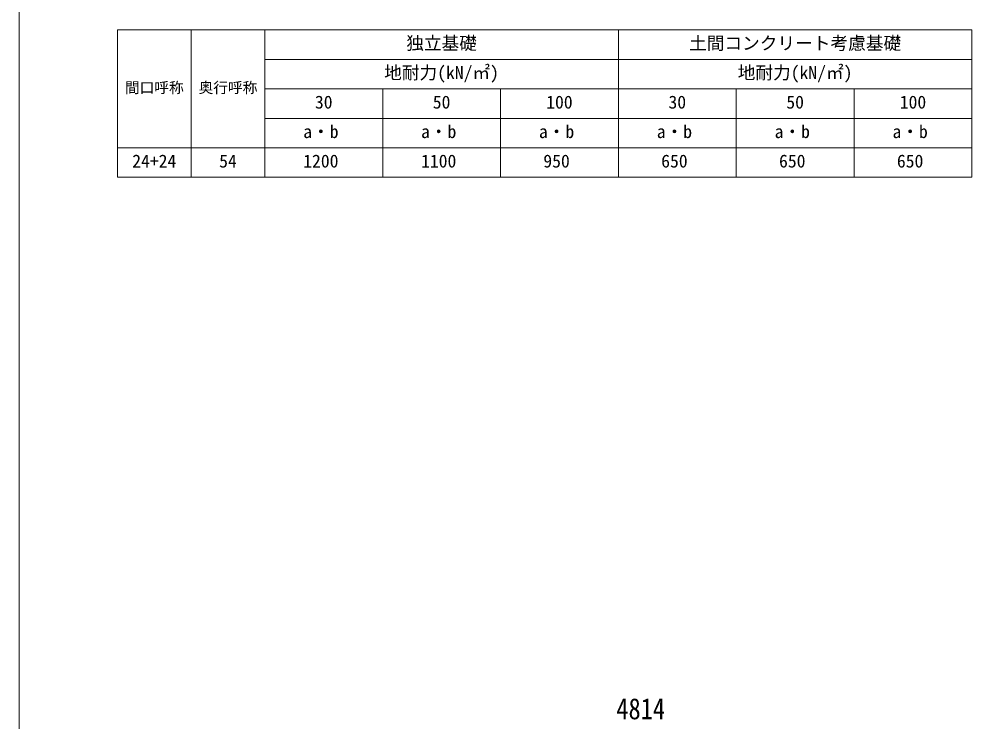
# Model space of a CAD drawing. Units: millimetres on the paper, enlarged 35 times, with parts at other scales. Extents: x -9783 to 33612, y -6828 to 13249.
# Drawn here: x -9783 to -2237, y 220 to 5785 of the extents above; entities that cross this region are included whole.
import ezdxf
from ezdxf.enums import TextEntityAlignment as Align

# ---------------------------------------------------------------- set-up
doc = ezdxf.new("R2010")
doc.units = ezdxf.units.MM
doc.header["$LTSCALE"] = 35
for name, color, linetype, lineweight in [('0-A_寸法', 6, 'Continuous', 9), ('1-F', 7, 'Continuous', 18), ('F-0_240', 7, 'Continuous', 9)]:
    doc.layers.add(name, color=color, linetype=linetype, lineweight=lineweight)
doc.styles.add('ＭＳ ゴシック', font='')
doc.styles.get('ＭＳ ゴシック').set_extended_font_data('MS Gothic')

msp = doc.modelspace()

# ---------------------------------------------------------------- linework, layer by layer
at = {"layer": '1-F'}
for p, q in [((-9003.3, 5699.12), (-2236.63, 5699.12)), ((-9003.3, 5699.12), (-9003.3, 4532.45)), ((-8419.96, 5699.12), (-8419.96, 4532.45)), ((-5036.63, 5699.12), (-5036.63, 4532.45)), ((-7836.63, 5465.79), (-2236.63, 5465.79)), ((-7836.63, 5232.45), (-2236.63, 5232.45)), ((-4103.3, 5232.45), (-4103.3, 4532.45)), ((-7836.63, 4999.12), (-2236.63, 4999.12))]:
    msp.add_line(p, q, dxfattribs=at)
for points in [[(-7836.63, 5699.12), (-7836.63, 5465.79), (-7836.63, 4765.79), (-7836.63, 4532.45)], [(-2236.63, 5699.12), (-2236.63, 4999.12), (-2236.63, 4532.45)], [(-6903.3, 5232.45), (-6903.3, 4999.12), (-6903.3, 4532.45)], [(-5969.96, 5232.45), (-5969.96, 4999.12), (-5969.96, 4532.45)], [(-3169.96, 5232.45), (-3169.96, 4765.79), (-3169.96, 4532.45)], [(-9003.3, 4765.79), (-7836.63, 4765.79), (-2236.63, 4765.79)], [(-9003.3, 4532.45), (-8419.96, 4532.45), (-5036.63, 4532.45), (-3169.96, 4532.45), (-2236.63, 4532.45)]]:
    msp.add_lwpolyline(points, dxfattribs=at)
at = {"layer": 'F-0_240', "color": 5}
msp.add_line((-9783.03, 6751.9), (-9783.03, -6828.1), dxfattribs=at)

# ---------------------------------------------------------------- texts
at = {"layer": '0-A_寸法', "color": 7, "style": 'ＭＳ ゴシック', "width": 0.85}
msp.add_text('4814', height=166.8, dxfattribs=at).set_placement((-5052.85, 191.09), align=Align.BOTTOM_LEFT)
at = {"layer": '1-F', "style": 'ＭＳ ゴシック'}
for s, height, p in [('独立基礎', 102.6, (-6716.63, 5512.45)), ('土間コンクリート考慮基礎', 102.6, (-4476.63, 5512.45)), ('地耐力(kN/㎡)', 102.6, (-6891.63, 5279.12)), ('地耐力(kN/㎡)', 102.6, (-4091.63, 5279.12)), ('間口呼称', 85.53, (-8944.96, 5174.12)), ('奥行呼称', 85.53, (-8361.63, 5174.12)), ('30', 102.6, (-7439.96, 5045.79)), ('50', 102.6, (-6506.63, 5045.79)), ('100', 102.6, (-5608.3, 5045.79)), ('30', 102.6, (-4639.96, 5045.79)), ('50', 102.6, (-3706.63, 5045.79)), ('100', 102.6, (-2808.3, 5045.79)), ('a・b', 102.6, (-7532.57, 4812.45)), ('a・b', 102.6, (-6599.24, 4812.45)), ('a・b', 102.6, (-5665.91, 4812.45)), ('a・b', 102.6, (-4732.57, 4812.45)), ('a・b', 102.6, (-3799.24, 4812.45)), ('a・b', 102.6, (-2865.91, 4812.45)), ('24+24', 102.6, (-8886.63, 4579.12)), ('54', 102.6, (-8198.3, 4579.12)), ('1200', 102.6, (-7532.57, 4579.12)), ('1100', 102.6, (-6599.24, 4579.12)), ('950', 102.6, (-5630.91, 4579.12)), ('650', 102.6, (-4697.57, 4579.12)), ('650', 102.6, (-3764.24, 4579.12)), ('650', 102.6, (-2830.91, 4579.12))]:
    msp.add_text(s, height=height, dxfattribs=at).set_placement(p, align=Align.BOTTOM_LEFT)

doc.saveas('drawing.dxf')
